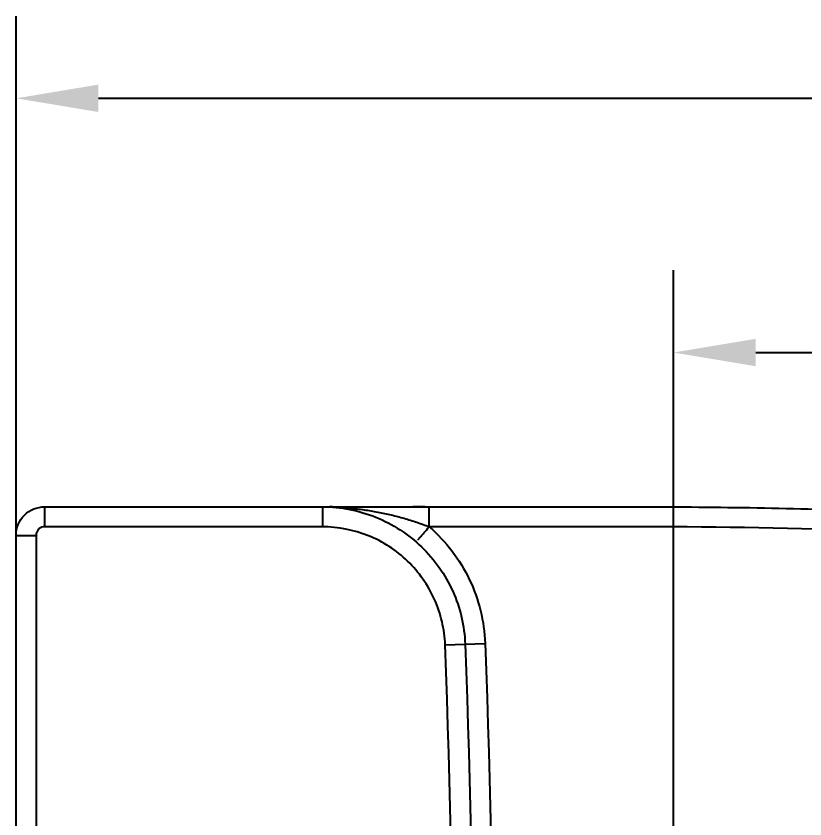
# Model space of a CAD drawing. Extents: x 63834 to 66260, y 58119 to 61549.
# Drawn here: x 64440.8 to 64716.8, y 60433.6 to 60714.7 of the extents above; entities that cross this region are included whole.
import ezdxf

# ---------------------------------------------------------------- set-up
doc = ezdxf.new("R2010")
doc.units = 0
doc.header["$MEASUREMENT"] = 0
doc.layers.get('Defpoints').update_dxf_attribs({"linetype": 'CONTINUOUS'})
doc.layers.add('1', color=7, linetype='CONTINUOUS')
doc.layers.add('Dim', color=4, linetype='CONTINUOUS')
doc.styles.get("Standard").update_dxf_attribs({"font": 'txt.shx', "bigfont": 'ghs.shx'})
doc.dimstyles.get("Standard").update_dxf_attribs({"dimtxt": 0.18, "dimasz": 0.18, "dimexe": 0.18, "dimexo": 0.0625, "dimgap": 0.09, "dimtad": 0, "dimtih": 1, "dimtoh": 1, "dimdec": 4, "dimzin": 0, "dimdsep": 46, "dimtxsty": 'Standard', "dimcen": 0.09, "dimadec": 0, "dimazin": 0, "dimtfac": 1, "dimtdec": 4, "dimtofl": 0, "dimtmove": 0, "dimatfit": 0, "dimfxl": 0, "dimtolj": 1, "dimtzin": 0, "dimarcsym": 0})

# ---------------------------------------------------------------- blocks, each defined once
blk = doc.blocks.new('*D12')
at = {"layer": 'Defpoints', "color": 0}
for p in [(65140.83, 60596.9), (64670.84, 60342.9), (65140.83, 60342.9)]:
    blk.add_point(p, dxfattribs=at)
at = {"layer": 'Dim', "color": 0, "lineweight": -2}
for p, q in [((64670.84, 60352.9), (64670.84, 60625.7)), ((65140.83, 60352.9), (65140.83, 60625.7)), ((64699.64, 60596.9), (64860.24, 60596.9)), ((65112.03, 60596.9), (64951.44, 60596.9))]:
    blk.add_line(p, q, dxfattribs=at)
at = {"layer": 'Dim', "color": 0}
for points in [[(64699.64, 60601.7), (64699.64, 60592.1), (64670.84, 60596.9)], [(65112.03, 60601.7), (65112.03, 60592.1), (65140.83, 60596.9)]]:
    blk.add_solid(points, dxfattribs=at)
at = {"layer": 'Dim', "color": 0, "insert": (64905.84, 60596.9), "char_height": 28.8, "attachment_point": 5}
blk.add_mtext('\\A1;470', dxfattribs=at)
blk = doc.blocks.new('*D13')
at = {"layer": 'Defpoints', "color": 0}
for p in [(65140.83, 60685.9), (64440.83, 60342.9), (65140.83, 60342.89)]:
    blk.add_point(p, dxfattribs=at)
at = {"layer": 'Dim', "color": 0, "lineweight": -2}
for p, q in [((64440.83, 60352.9), (64440.83, 60714.7)), ((65140.83, 60352.89), (65140.83, 60714.7)), ((64469.63, 60685.9), (64747.63, 60685.9)), ((65112.03, 60685.9), (64834.03, 60685.9))]:
    blk.add_line(p, q, dxfattribs=at)
at = {"layer": 'Dim', "color": 0}
for points in [[(64469.63, 60690.7), (64469.63, 60681.1), (64440.83, 60685.9)], [(65112.03, 60690.7), (65112.03, 60681.1), (65140.83, 60685.9)]]:
    blk.add_solid(points, dxfattribs=at)
at = {"layer": 'Dim', "color": 0, "insert": (64790.83, 60685.9), "char_height": 28.8, "attachment_point": 5}
blk.add_mtext('\\A1;700', dxfattribs=at)

msp = doc.modelspace()

# ---------------------------------------------------------------- linework, layer by layer
at = {"layer": '1', "color": 7}
for p, q in [((64450.83, 60542.9), (64450.83, 60535.9)), ((64547.99, 60542.9), (64547.99, 60535.9)), ((64440.83, 60532.9), (64447.83, 60532.9)), ((64580.81, 60530.62), (64580.9, 60530.72)), ((64590.96, 60494.53), (64597.95, 60494.79)), ((64597.95, 60494.79), (64604.95, 60495.06))]:
    msp.add_line(p, q, dxfattribs=at)
for points, knots in [([(64440.83, 60532.9), (64440.83, 60535.54), (64441.92, 60538.13), (64445.61, 60541.81), (64448.19, 60542.9), (64450.83, 60542.9)], [0, 0, 0, 0, 0.5, 0.5, 1, 1, 1, 1]), ([(64450.83, 60542.9), (64455.5, 60542.9), (64460.17, 60542.9), (64483.5, 60542.9), (64502.17, 60542.9), (64529.89, 60542.9), (64538.94, 60542.9), (64547.99, 60542.9)], [0, 0, 0, 0, 0.144105, 0.144105, 0.720523, 0.720523, 1, 1, 1, 1]), ([(64547.99, 60542.9), (64554.43, 60542.9), (64560.83, 60541.64), (64569.66, 60538.07), (64572.53, 60536.57), (64577.9, 60533.09), (64580.38, 60531.12), (64584.97, 60526.7), (64587.08, 60524.23), (64590.74, 60519.02), (64592.31, 60516.26), (64594.93, 60510.42), (64595.96, 60507.36), (64597.4, 60501.17), (64597.83, 60498.01), (64597.95, 60494.79)], [0, 0, 0, 0, 0.25, 0.25, 0.375, 0.375, 0.5, 0.5, 0.625, 0.625, 0.75, 0.75, 0.875, 0.875, 1, 1, 1, 1]), ([(64550.93, 60542.85), (64551.59, 60542.84), (64552.24, 60542.81), (64554.52, 60542.7), (64556.14, 60542.58), (64559.38, 60542.27), (64562.6, 60541.89), (64565.78, 60541.36), (64568.93, 60540.76), (64572.05, 60540.1), (64575.11, 60539.3), (64578.12, 60538.43), (64581.1, 60537.5), (64583.99, 60536.45), (64585.4, 60535.9)], [0, 0, 0, 0, 0.053974, 0.053974, 0.189121, 0.189121, 0.324267, 0.459414, 0.459414, 0.59456, 0.729707, 0.729707, 0.864853, 1, 1, 1, 1]), ([(64585.4, 60542.9), (64599, 60542.9), (64612.59, 60542.89), (64639.78, 60542.9), (64653.38, 60542.93), (64694.16, 60542.8), (64721.32, 60542.26), (64802.71, 60538.92), (64856.84, 60534.62), (64917.61, 60527.33), (64924.36, 60526.51), (64937.85, 60524.62), (64944.6, 60523.45), (64964.69, 60519.43), (64977.82, 60516.02), (65003.6, 60507.8), (65016.24, 60502.99), (65034.83, 60494.71), (65040.96, 60491.77), (65053.11, 60485.55), (65059.13, 60482.28), (65076.54, 60471.64), (65087.09, 60463.09), (65106.07, 60443.26), (65114.1, 60432.34), (65124.01, 60414.52), (65126.98, 60408.29), (65132.02, 60395.62), (65134.12, 60389.18), (65137.49, 60376.07), (65138.77, 60369.4), (65140.46, 60355.83), (65140.86, 60348.97), (65140.8, 60335.39), (65140.34, 60328.64), (65138.56, 60315.19), (65137.23, 60308.48), (65131.94, 60288.62), (65126.81, 60276.09), (65116.74, 60258.32), (65112.96, 60252.55), (65104.78, 60241.66), (65100.37, 60236.51), (65090.93, 60226.81), (65085.89, 60222.25), (65075.17, 60213.73), (65069.54, 60209.82), (65057.88, 60202.83), (65051.91, 60199.6), (65039.79, 60193.46), (65033.65, 60190.54), (65014.94, 60182.28), (65002.21, 60177.5), (64976.48, 60169.41), (64963.44, 60166.08), (64943.62, 60162.17), (64936.97, 60161.03), (64923.57, 60159.19), (64916.85, 60158.37), (64856.3, 60151.14), (64802.17, 60146.84), (64720.92, 60143.52), (64693.82, 60142.99), (64653.17, 60142.86), (64639.61, 60142.9), (64612.51, 60142.9), (64598.96, 60142.9), (64585.4, 60142.9)], [0, 0, 0, 0, 0.03125, 0.03125, 0.0625, 0.0625, 0.125, 0.125, 0.25, 0.25, 0.265625, 0.265625, 0.28125, 0.28125, 0.3125, 0.3125, 0.34375, 0.34375, 0.359375, 0.359375, 0.375, 0.375, 0.40625, 0.40625, 0.4375, 0.4375, 0.453125, 0.453125, 0.46875, 0.46875, 0.484375, 0.484375, 0.5, 0.5, 0.515625, 0.515625, 0.53125, 0.53125, 0.5625, 0.5625, 0.578125, 0.578125, 0.59375, 0.59375, 0.609375, 0.609375, 0.625, 0.625, 0.640625, 0.640625, 0.65625, 0.65625, 0.6875, 0.6875, 0.71875, 0.71875, 0.734375, 0.734375, 0.75, 0.75, 0.875, 0.875, 0.9375, 0.9375, 0.96875, 0.96875, 1, 1, 1, 1]), ([(64585.4, 60535.9), (64585.4, 60536.81), (64585.4, 60537.73), (64585.4, 60539.42), (64585.4, 60540.2), (64585.4, 60541.5), (64585.4, 60542.02), (64585.4, 60542.54), (64585.4, 60542.67), (64585.4, 60542.76)], [0, 0, 0, 0, 0.285705, 0.285705, 0.571409, 0.571409, 0.857114, 0.857114, 1, 1, 1, 1]), ([(64450.83, 60535.9), (64450.5, 60535.9), (64450.16, 60535.84), (64449.52, 60535.62), (64449.22, 60535.45), (64448.7, 60535.03), (64448.47, 60534.77), (64448.11, 60534.2), (64447.98, 60533.88), (64447.91, 60533.56), (64447.86, 60533.34), (64447.83, 60533.12), (64447.83, 60532.9)], [0, 0, 0, 0, 0.214941, 0.214941, 0.429881, 0.429881, 0.644822, 0.644822, 0.859763, 0.859763, 0.859763, 1, 1, 1, 1]), ([(64590.96, 60494.53), (64590.85, 60497.3), (64590.48, 60500.01), (64589.24, 60505.33), (64588.36, 60507.96), (64586.11, 60512.99), (64584.75, 60515.36), (64581.61, 60519.84), (64579.79, 60521.96), (64575.85, 60525.77), (64573.71, 60527.47), (64569.1, 60530.46), (64566.63, 60531.74), (64559.03, 60534.81), (64553.53, 60535.9), (64547.99, 60535.9)], [0, 0, 0, 0, 0.125, 0.125, 0.25, 0.25, 0.375, 0.375, 0.5, 0.5, 0.625, 0.625, 0.75, 0.75, 1, 1, 1, 1]), ([(64581.41, 60531.31), (64581.61, 60531.54), (64581.86, 60531.83), (64582.58, 60532.65), (64583.09, 60533.24), (64584.2, 60534.52), (64584.8, 60535.21), (64585.4, 60535.9)], [0, 0, 0, 0, 0.255121, 0.255121, 0.627561, 0.627561, 1, 1, 1, 1]), ([(64585.4, 60149.9), (64598.73, 60149.9), (64612.05, 60149.9), (64638.69, 60149.9), (64652.02, 60149.86), (64691.98, 60149.97), (64718.62, 60150.47), (64798.5, 60153.63), (64851.69, 60157.79), (64917.87, 60165.51), (64931.1, 60167.05), (64957.17, 60171.83), (64970.03, 60174.93), (64995.41, 60182.55), (65007.93, 60187.07), (65026.44, 60194.95), (65032.52, 60197.74), (65044.51, 60203.65), (65050.43, 60206.74), (65062.02, 60213.37), (65067.66, 60216.98), (65078.43, 60225.11), (65083.51, 60229.48), (65093.01, 60238.83), (65097.45, 60243.8), (65105.67, 60254.33), (65109.48, 60259.95), (65119.65, 60277.29), (65124.83, 60289.56), (65130.18, 60309.02), (65131.53, 60315.63), (65133.33, 60328.85), (65133.8, 60335.49), (65133.86, 60348.84), (65133.45, 60355.59), (65131.75, 60368.92), (65130.47, 60375.47), (65127.06, 60388.34), (65124.94, 60394.66), (65119.84, 60407.08), (65116.85, 60413.16), (65110.19, 60424.73), (65106.5, 60430.27), (65098.4, 60440.87), (65093.97, 60445.94), (65084.45, 60455.46), (65079.42, 60459.87), (65068.85, 60467.98), (65063.29, 60471.65), (65051.7, 60478.38), (65045.73, 60481.52), (65033.74, 60487.48), (65027.68, 60490.29), (65009.32, 60498.19), (64996.83, 60502.76), (64971.38, 60510.51), (64958.4, 60513.69), (64931.95, 60518.63), (64918.67, 60520.19), (64852.28, 60527.96), (64799.05, 60532.13), (64719.03, 60535.32), (64692.33, 60535.82), (64652.24, 60535.93), (64638.87, 60535.9), (64612.13, 60535.89), (64598.77, 60535.9), (64585.4, 60535.9)], [0, 0, 0, 0, 0.03125, 0.03125, 0.0625, 0.0625, 0.125, 0.125, 0.25, 0.25, 0.28125, 0.28125, 0.3125, 0.3125, 0.34375, 0.34375, 0.359375, 0.359375, 0.375, 0.375, 0.390625, 0.390625, 0.40625, 0.40625, 0.421875, 0.421875, 0.4375, 0.4375, 0.46875, 0.46875, 0.484375, 0.484375, 0.5, 0.5, 0.515625, 0.515625, 0.53125, 0.53125, 0.546875, 0.546875, 0.5625, 0.5625, 0.578125, 0.578125, 0.59375, 0.59375, 0.609375, 0.609375, 0.625, 0.625, 0.640625, 0.640625, 0.65625, 0.65625, 0.6875, 0.6875, 0.71875, 0.71875, 0.75, 0.75, 0.875, 0.875, 0.9375, 0.9375, 0.96875, 0.96875, 1, 1, 1, 1]), ([(64585.4, 60535.9), (64588.35, 60533.33), (64591.04, 60530.45), (64595.73, 60524.28), (64597.74, 60520.99), (64601.08, 60513.99), (64602.41, 60510.29), (64604.25, 60502.8), (64604.8, 60498.97), (64604.95, 60495.06)], [0, 0, 0, 0, 0.25, 0.25, 0.5, 0.5, 0.75, 0.75, 1, 1, 1, 1]), ([(64440.83, 60152.9), (64440.83, 60157.56), (64440.83, 60162.23), (64440.83, 60185.56), (64440.83, 60204.23), (64440.83, 60297.56), (64440.83, 60372.23), (64440.83, 60475.56), (64440.83, 60504.23), (64440.83, 60532.9)], [0, 0, 0, 0, 0.036842, 0.036842, 0.184211, 0.184211, 0.773684, 0.773684, 1, 1, 1, 1]), ([(64447.83, 60532.9), (64447.83, 60528.23), (64447.83, 60523.56), (64447.83, 60500.23), (64447.83, 60481.56), (64447.83, 60388.23), (64447.83, 60313.56), (64447.83, 60210.23), (64447.83, 60181.56), (64447.83, 60152.9)], [0, 0, 0, 0, 0.036842, 0.036842, 0.184211, 0.184211, 0.773684, 0.773684, 1, 1, 1, 1])]:
    msp.add_open_spline(points, degree=3, knots=knots, dxfattribs=at)
for points, degree in [([(64551.56, 60542.9), (64551.06, 60542.89), (64550.44, 60542.87)], 2), ([(64550.5, 60542.87), (64550.65, 60542.86), (64550.79, 60542.86), (64550.93, 60542.85)], 3), ([(64551.53, 60542.9), (64562.82, 60542.9), (64574.11, 60542.9), (64585.4, 60542.9)], 3), ([(64585.4, 60542.76), (64582.54, 60542.9), (64579.66, 60542.9)], 2), ([(64585.4, 60542.76), (64585.4, 60542.85), (64585.4, 60542.9), (64585.4, 60542.9)], 3), ([(64547.99, 60535.9), (64515.6, 60535.9), (64483.22, 60535.9), (64450.83, 60535.9)], 3), ([(64590.96, 60191.27), (64594.79, 60292.32), (64594.79, 60393.48), (64590.96, 60494.53)], 3), ([(64597.95, 60494.79), (64601.79, 60393.57), (64601.79, 60292.23), (64597.95, 60191)], 3), ([(64604.95, 60495.06), (64608.8, 60393.66), (64608.8, 60292.14), (64604.95, 60190.74)], 3)]:
    msp.add_open_spline(points, degree=degree, dxfattribs=at)

# ---------------------------------------------------------------- dimensions: what is measured, and where the dimension line sits
at = {"layer": 'Dim', "color": 0}
for base, p1, p2, picture, middle in [((65140.83, 60685.9), (64440.83, 60342.9), (65140.83, 60342.89), '*D13', (64790.83, 60685.9)), ((65140.83, 60596.9), (64670.84, 60342.9), (65140.83, 60342.9), '*D12', (64905.84, 60596.9))]:
    dim = msp.add_linear_dim(base=base, p1=p1, p2=p2, dimstyle='Standard', override={"dimscale": 160, "dimgap": 0.06, "dimdec": 0, "dimatfit": 3}, dxfattribs=at)
    dim.commit()
    dim.dimension.update_dxf_attribs({"geometry": picture, "text_midpoint": middle})

doc.saveas('drawing.dxf')
